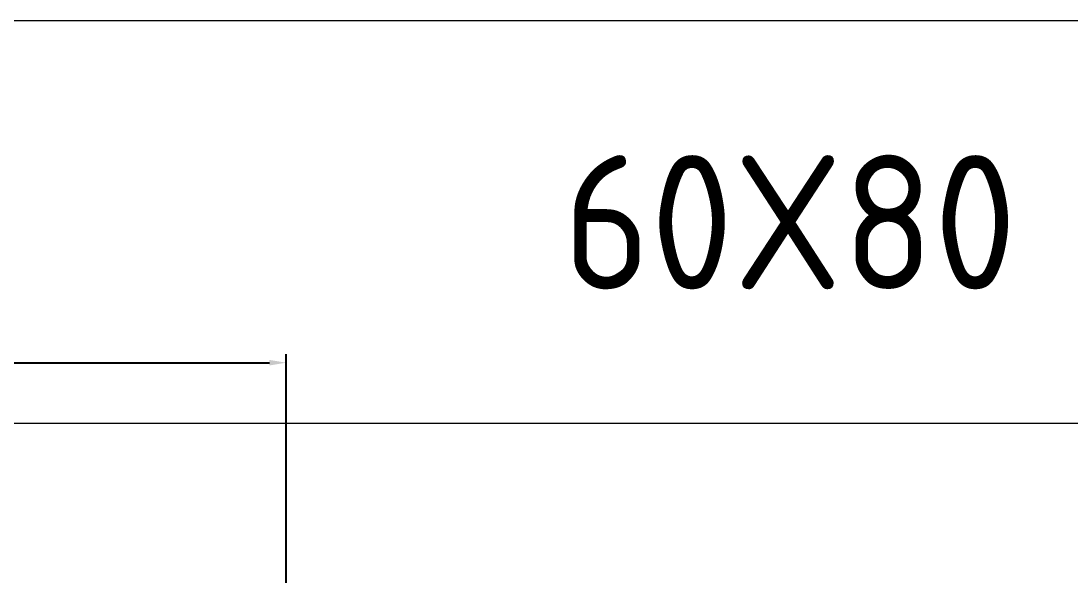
# Model space of a CAD drawing. Header units: millimetres. Extents: x 1359 to 3577, y 1333 to 3557.
# Drawn here: x 2850.1 to 3006.4, y 3064 to 3146.6 of the extents above; entities that cross this region are included whole.
import ezdxf

# ---------------------------------------------------------------- set-up
doc = ezdxf.new("R2010")
doc.units = ezdxf.units.MM
doc.layers.add('002-PI-Kabelska kanalica', color=150, linetype='Continuous')
doc.styles.add('PI0', font='isocpeur.ttf', dxfattribs={"width": 0.9})
doc.styles.get("Standard").update_dxf_attribs({"font": 'arial.ttf'})
doc.dimstyles.new('ISO-25', dxfattribs={"dimtxt": 2.5, "dimasz": 2.5, "dimexe": 1.25, "dimexo": 0.625, "dimtad": 1, "dimtxsty": 'Standard', "dimcen": 2.5, "dimadec": 0, "dimazin": 0, "dimtfac": 1, "dimtmove": 0, "dimatfit": 3, "dimfxl": 1, "dimarcsym": 0})

# ---------------------------------------------------------------- blocks, each defined once
blk = doc.blocks.new('*U49')
at = {"layer": '002-PI-Kabelska kanalica', "color": 0, "linetype": 'ByBlock', "lineweight": 0}
for p, q in [((-20, -100), (-20, 716)), ((40, -100), (40, 716))]:
    blk.add_line(p, q, dxfattribs=at)
blk = doc.blocks.new('*D109')
at = {"color": 0, "lineweight": -2, "transparency": 16777216}
for p, q in [((2541.57, 2980.68), (2541.57, 3096.86)), ((2889.57, 2980.68), (2889.57, 3096.86)), ((2544.07, 3095.61), (2887.07, 3095.61))]:
    blk.add_line(p, q, dxfattribs=at)
at = {"color": 0, "transparency": 16777216}
for points in [[(2544.07, 3096.03), (2544.07, 3095.2), (2541.57, 3095.61)], [(2887.07, 3096.03), (2887.07, 3095.2), (2889.57, 3095.61)]]:
    blk.add_solid(points, dxfattribs=at)
at = {"layer": 'Defpoints', "color": 0, "transparency": 16777216}
for p in [(2889.57, 3095.61), (2541.57, 2980.05), (2889.57, 2980.05)]:
    blk.add_point(p, dxfattribs=at)
at = {"color": 0, "transparency": 16777216, "insert": (2715.57, 3097.52), "char_height": 2.5, "attachment_point": 5}
blk.add_mtext('348', dxfattribs=at)

msp = doc.modelspace()

# ---------------------------------------------------------------- block references
at = {"layer": '002-PI-Kabelska kanalica', "color": 0, "linetype": 'ByBlock', "lineweight": 0, "xscale": -1, "rotation": 90}
msp.add_blockref('*U49', (3232.071, 3126.556), dxfattribs=at)

# ---------------------------------------------------------------- texts
at = {"layer": '002-PI-Kabelska kanalica', "color": 0, "linetype": 'ByBlock', "lineweight": 0, "insert": (2964.571, 3116.556), "char_height": 20, "width": 16.78721, "attachment_point": 5, "style": 'PI0'}
msp.add_mtext('60X80', dxfattribs=at)

# ---------------------------------------------------------------- dimensions: what is measured, and where the dimension line sits
dim = msp.add_linear_dim(base=(2889.571, 3095.614), p1=(2541.571, 2980.053), p2=(2889.571, 2980.053), dimstyle='ISO-25')
dim.commit()
dim.dimension.update_dxf_attribs({"geometry": '*D109', "text_midpoint": (2715.571, 3097.516)})

doc.saveas('drawing.dxf')
